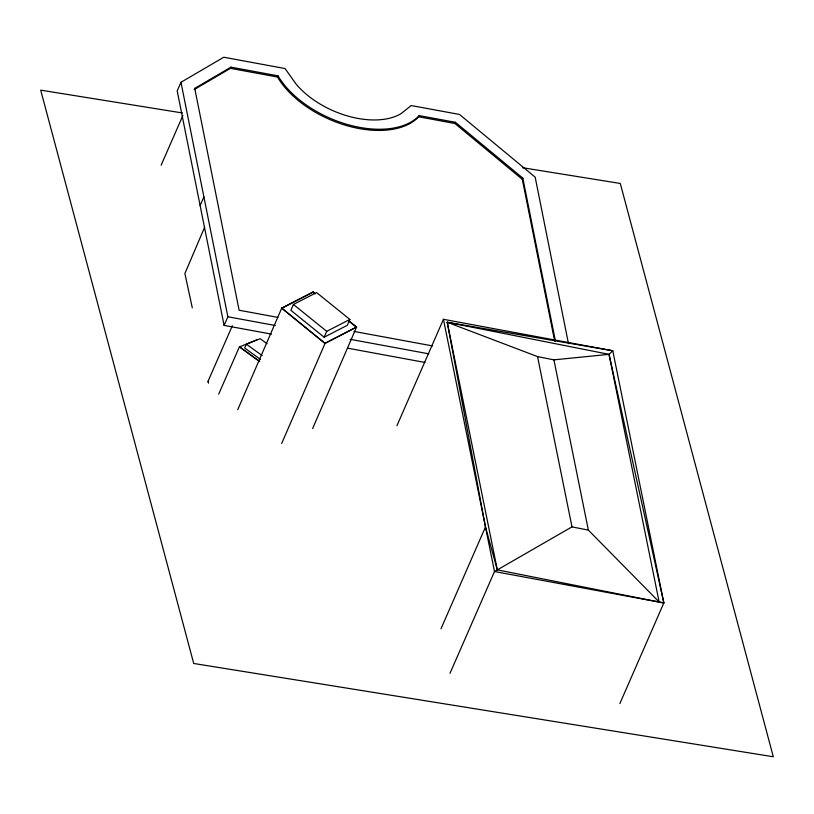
<?xml version="1.0" encoding="UTF-8"?>
<svg xmlns="http://www.w3.org/2000/svg" width="814" height="814" viewBox="0 0 814 814"><rect width="100%" height="100%" fill="white"/><g stroke="black" fill="none" stroke-linecap="round" stroke-linejoin="round"><path stroke-width="1.22" d="M204.619 227.248L184.89 273.504L192.287 307.865M237.759 409.605L281.736 308.14L313.197 291.982L315.171 293.569M281.664 443.508L325.132 343.203L356.603 327.045L348.707 320.665M312.627 428.52L356.603 327.045L325.04 343.427L281.736 308.14L325.04 343.427M568.487 343.691L535.174 177.157L459.493 114.448L411.212 105.545L400.987 113.675A68.488 39.642 23.6 0 1 296.123 84.127L285.042 68.539L223.758 57.234L180.973 82.285L177.198 90.914L224.094 325.397L271.51 334.137M161.131 165.211L182.875 115.507M230.962 67.165L194.739 88.38L194.22 89.56L230.443 68.356L230.962 67.165L278.032 75.844A82.468 47.731 23.6 0 0 348.036 124.664A82.468 47.731 23.6 0 0 419.21 115.619L455.423 122.304L522.832 178.144L555.413 341.035M200.122 205.535L203.897 196.907M230.443 68.356L277.513 77.035L278.032 75.844M224.094 325.397L227.869 316.768L180.973 82.285M207.774 381.898L232.336 325.742M277.513 77.035A82.468 47.731 23.6 0 0 347.517 125.855A82.468 47.731 23.6 0 0 418.691 116.809L419.21 115.619M554.649 340.985L522.313 179.334L454.904 123.484L455.423 122.304M396.927 425.722L443.437 319.302L612.779 350.753L663.837 602.96L619.851 703.601M522.313 179.334L522.832 178.144M440.995 628.754L485.48 526.953L447.232 322.263L612.779 350.753L609.045 354.344L553.917 359.849L537.545 356.603L447.232 322.263L497.303 569.871L663.837 602.96L609.045 354.344L447.232 322.263M450.01 673.31L494.495 571.52L443.437 319.302M218.712 394.068L239.438 346.815L258.791 360.795M293.427 304.446L290.842 310.307L324.135 337.21L347.303 325.315L349.888 319.454L316.585 292.552L293.427 304.446L326.719 331.349L349.888 319.454M281.634 308.353L313.197 291.982M324.135 337.21L326.719 331.349M259.747 361.67L239.438 346.815M267.043 343.691L260.134 338.695L246.398 344.19L244.688 348.026L260.48 359.432M609.045 354.344L659.126 601.963L588.359 530.118L571.988 526.872L494.495 571.52L663.837 602.96M239.377 346.957L256.939 339.825M182.458 112.973L40.7 90.15L193.712 663.471L773.3 756.766L620.288 183.455L522.435 167.704M418.691 116.809L454.904 123.484M277.808 317.379L239.113 310.236L194.739 88.38M353.948 331.42L432.58 345.919M227.869 316.768L275.285 325.508M350.132 339.316L428.734 353.815M347.609 348.178L424.959 362.444M246.398 344.19L262.189 355.596M313.105 292.195L315.079 293.783M348.616 320.889L356.501 327.259M485.48 526.953L497.303 569.871M208.252 381.705L208.567 383.15M553.917 359.849L588.359 530.118M537.545 356.603L571.988 526.872"/></g></svg>
